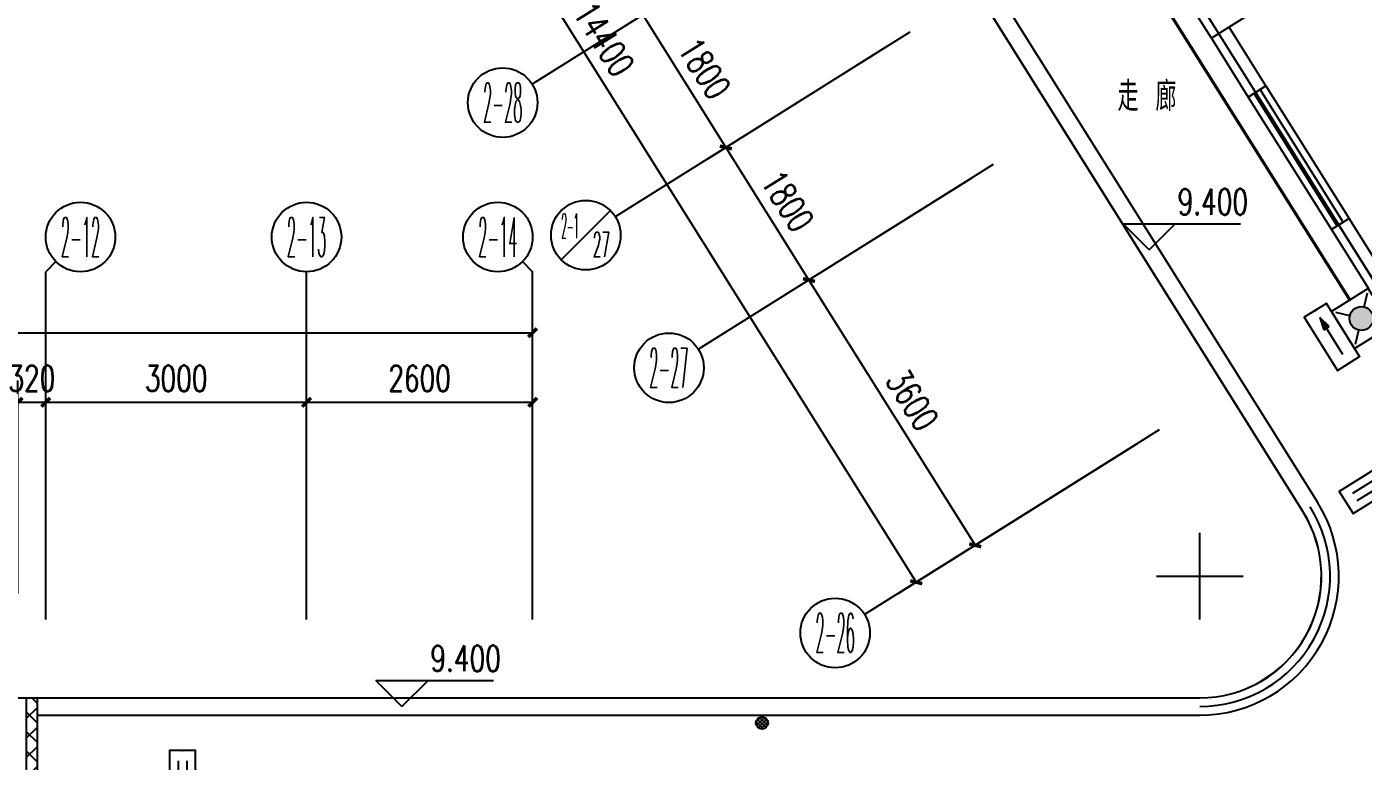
# Model space of a CAD drawing. Extents: x -9422388 to 15610651, y -1992469 to 953794.
# Drawn here: x -2726301 to -2710929, y -276364 to -267915 of the extents above; entities that cross this region are included whole.
import ezdxf
from ezdxf.enums import TextEntityAlignment as Align

# ---------------------------------------------------------------- set-up
doc = ezdxf.new("R2010")
doc.units = 0
doc.header["$LTSCALE"] = 1000
doc.linetypes.add('DASH', pattern=[0.35, 0.25, -0.1])
for name, color, linetype in [('AXIS_TEXT', 7, 'Continuous'), ('EQUIP-应急', 3, 'Continuous'), ('WIRE-应急', 1, 'DASH')]:
    doc.layers.add(name, color=color, linetype=linetype)
doc.styles.add('_TCH_AXIS', font='COMPLEX', dxfattribs={"bigfont": 'GBCBIG'})
doc.styles.add('_TCH_DIM', font='SIMPLEX', dxfattribs={"bigfont": 'GBCBIG'})
doc.styles.add('_TCH_DIM_T3', font='SIMPLEX', dxfattribs={"width": 0.705882, "bigfont": 'GBCBIG'})
doc.styles.add('_TEL_DIM', font='SIMPLEX', dxfattribs={"width": 0.8, "height": 3.5, "bigfont": 'HZTXT'})
doc.styles.add('COMPLEX', font='COMPLEX')
doc.dimstyles.new('_TCH_ARCH&&100', dxfattribs={"dimtxt": 297.5, "dimasz": 100, "dimexe": 250, "dimexo": 300, "dimgap": 126.25, "dimtad": 1, "dimdec": 0, "dimzin": 0, "dimdsep": 46, "dimtxsty": '_TCH_DIM_T3', "dimblk": 'ARCHTICK', "dimcen": 0.09, "dimclrt": 7, "dimazin": 2, "dimtfac": 1, "dimtdec": 0, "dimtix": 1, "dimtmove": 2, "dimatfit": 3, "dimfxl": 0, "dimtolj": 1, "dimtzin": 0, "dimarcsym": 0})

# ---------------------------------------------------------------- blocks, each defined once
blk = doc.blocks.new('_ArchTick')
at = {"color": 0, "linetype": 'ByBlock', "const_width": 0.4}
blk.add_lwpolyline([(-0.5, -0.5), (0.5, 0.5)], dxfattribs=at)
blk = doc.blocks.new('*D2909')
at = {"color": 0, "lineweight": -2, "transparency": 16777216}
for p, q in [((1579630, -187593), (1579630, -184343)), ((1628750, -187593), (1628750, -184343)), ((1579630, -184593), (1628750, -184593))]:
    blk.add_line(p, q, dxfattribs=at)
at = {"layer": 'Defpoints', "color": 0, "transparency": 16777216}
for p in [(1628750, -184593), (1579630, -187893), (1628750, -187893)]:
    blk.add_point(p, dxfattribs=at)
at = {"color": 0, "lineweight": -2, "transparency": 16777216, "xscale": 100, "yscale": 100, "zscale": 100, "rotation": 180}
blk.add_blockref('_ArchTick', (1579630, -184593), dxfattribs=at)
at = {"color": 0, "lineweight": -2, "transparency": 16777216, "xscale": 100, "yscale": 100, "zscale": 100}
blk.add_blockref('_ArchTick', (1628750, -184593), dxfattribs=at)
at = {"color": 7, "transparency": 16777216, "insert": (1604190, -184318), "char_height": 297.5, "attachment_point": 5, "style": '_TCH_DIM_T3'}
blk.add_mtext('\\A1;49120', dxfattribs=at)
blk = doc.blocks.new('*D2925')
at = {"color": 0, "lineweight": -2, "transparency": 16777216}
for p, q in [((1622830, -187593), (1622830, -185143)), ((1623150, -187593), (1623150, -185143)), ((1622830, -185393), (1622730, -185393)), ((1622830, -185393), (1623150, -185393)), ((1623150, -185393), (1623250, -185393))]:
    blk.add_line(p, q, dxfattribs=at)
at = {"layer": 'Defpoints', "color": 0, "transparency": 16777216}
for p in [(1623150, -185393), (1622830, -187893), (1623150, -187893)]:
    blk.add_point(p, dxfattribs=at)
at = {"color": 0, "lineweight": -2, "transparency": 16777216, "xscale": 100, "yscale": 100, "zscale": 100}
blk.add_blockref('_ArchTick', (1622830, -185393), dxfattribs=at)
at = {"color": 0, "lineweight": -2, "transparency": 16777216, "xscale": 100, "yscale": 100, "zscale": 100, "rotation": 180}
blk.add_blockref('_ArchTick', (1623150, -185393), dxfattribs=at)
at = {"color": 7, "transparency": 16777216, "insert": (1622990, -185118), "char_height": 297.5, "attachment_point": 5, "style": '_TCH_DIM_T3'}
blk.add_mtext('\\A1;320', dxfattribs=at)
blk = doc.blocks.new('*D2926')
at = {"color": 0, "lineweight": -2, "transparency": 16777216}
for p, q in [((1623150, -187593), (1623150, -185143)), ((1626150, -187593), (1626150, -185143)), ((1623150, -185393), (1626150, -185393))]:
    blk.add_line(p, q, dxfattribs=at)
at = {"layer": 'Defpoints', "color": 0, "transparency": 16777216}
for p in [(1626150, -185393), (1623150, -187893), (1626150, -187893)]:
    blk.add_point(p, dxfattribs=at)
at = {"color": 0, "lineweight": -2, "transparency": 16777216, "xscale": 100, "yscale": 100, "zscale": 100, "rotation": 180}
blk.add_blockref('_ArchTick', (1623150, -185393), dxfattribs=at)
at = {"color": 0, "lineweight": -2, "transparency": 16777216, "xscale": 100, "yscale": 100, "zscale": 100}
blk.add_blockref('_ArchTick', (1626150, -185393), dxfattribs=at)
at = {"color": 7, "transparency": 16777216, "insert": (1624650, -185118), "char_height": 297.5, "attachment_point": 5, "style": '_TCH_DIM_T3'}
blk.add_mtext('\\A1;3000', dxfattribs=at)
blk = doc.blocks.new('*D2927')
at = {"color": 0, "lineweight": -2, "transparency": 16777216}
for p, q in [((1626150, -187593), (1626150, -185143)), ((1628750, -187593), (1628750, -185143)), ((1626150, -185393), (1628750, -185393))]:
    blk.add_line(p, q, dxfattribs=at)
at = {"layer": 'Defpoints', "color": 0, "transparency": 16777216}
for p in [(1628750, -185393), (1626150, -187893), (1628750, -187893)]:
    blk.add_point(p, dxfattribs=at)
at = {"color": 0, "lineweight": -2, "transparency": 16777216, "xscale": 100, "yscale": 100, "zscale": 100, "rotation": 180}
blk.add_blockref('_ArchTick', (1626150, -185393), dxfattribs=at)
at = {"color": 0, "lineweight": -2, "transparency": 16777216, "xscale": 100, "yscale": 100, "zscale": 100}
blk.add_blockref('_ArchTick', (1628750, -185393), dxfattribs=at)
at = {"color": 7, "transparency": 16777216, "insert": (1627450, -185118), "char_height": 297.5, "attachment_point": 5, "style": '_TCH_DIM_T3'}
blk.add_mtext('\\A1;2600', dxfattribs=at)
blk = doc.blocks.new('*D2953')
at = {"color": 0, "lineweight": -2, "transparency": 16777216}
for p, q in [((1628056, -173668), (1625302, -175394)), ((1625514, -175261), (1633162, -187463)), ((1635704, -185870), (1632950, -187596))]:
    blk.add_line(p, q, dxfattribs=at)
at = {"layer": 'Defpoints', "color": 0, "transparency": 16777216}
for p in [(1628310, -173509), (1635958, -185710), (1633162, -187463)]:
    blk.add_point(p, dxfattribs=at)
at = {"color": 0, "lineweight": -2, "transparency": 16777216, "xscale": 100, "yscale": 100, "zscale": 100}
for p, rotation in [((1625514, -175261), 122.0782976762229), ((1633162, -187463), 302.0782976762229)]:
    blk.add_blockref('_ArchTick', p, dxfattribs=dict(at, rotation=rotation))
at = {"color": 7, "transparency": 16777216, "insert": (1629571, -181216), "char_height": 297.5, "attachment_point": 5, "rotation": 302.0783, "style": '_TCH_DIM_T3'}
blk.add_mtext('\\A1;14400', dxfattribs=at)
blk = doc.blocks.new('*D2954')
at = {"color": 0, "lineweight": -2, "transparency": 16777216}
for p, q in [((1633792, -182819), (1631716, -184120)), ((1631928, -183987), (1633840, -187038)), ((1635704, -185870), (1633628, -187171))]:
    blk.add_line(p, q, dxfattribs=at)
at = {"layer": 'Defpoints', "color": 0, "transparency": 16777216}
for p in [(1634046, -182660), (1635958, -185710), (1633840, -187038)]:
    blk.add_point(p, dxfattribs=at)
at = {"color": 0, "lineweight": -2, "transparency": 16777216, "xscale": 100, "yscale": 100, "zscale": 100}
for p, rotation in [((1631928, -183987), 122.078297676224), ((1633840, -187038), 302.078297676224)]:
    blk.add_blockref('_ArchTick', p, dxfattribs=dict(at, rotation=rotation))
at = {"color": 7, "transparency": 16777216, "insert": (1633117, -185367), "char_height": 297.5, "attachment_point": 5, "rotation": 302.0783, "style": '_TCH_DIM_T3'}
blk.add_mtext('\\A1;3600', dxfattribs=at)
blk = doc.blocks.new('*D2955')
at = {"color": 0, "lineweight": -2, "transparency": 16777216}
for p, q in [((1632836, -181294), (1630760, -182595)), ((1630972, -182462), (1631928, -183987)), ((1633792, -182819), (1631716, -184120))]:
    blk.add_line(p, q, dxfattribs=at)
at = {"layer": 'Defpoints', "color": 0, "transparency": 16777216}
for p in [(1633090, -181134), (1634046, -182660), (1631928, -183987)]:
    blk.add_point(p, dxfattribs=at)
at = {"color": 0, "lineweight": -2, "transparency": 16777216, "xscale": 100, "yscale": 100, "zscale": 100}
for p, rotation in [((1630972, -182462), 122.0782976762223), ((1631928, -183987), 302.0782976762223)]:
    blk.add_blockref('_ArchTick', p, dxfattribs=dict(at, rotation=rotation))
at = {"color": 7, "transparency": 16777216, "insert": (1631683, -183079), "char_height": 297.5, "attachment_point": 5, "rotation": 302.0783, "style": '_TCH_DIM_T3'}
blk.add_mtext('\\A1;1800', dxfattribs=at)
blk = doc.blocks.new('*D2956')
at = {"color": 0, "lineweight": -2, "transparency": 16777216}
for p, q in [((1631880, -179769), (1629804, -181070)), ((1630016, -180937), (1630972, -182462)), ((1632836, -181294), (1630760, -182595))]:
    blk.add_line(p, q, dxfattribs=at)
at = {"layer": 'Defpoints', "color": 0, "transparency": 16777216}
for p in [(1632134, -179609), (1633090, -181134), (1630972, -182462)]:
    blk.add_point(p, dxfattribs=at)
at = {"color": 0, "lineweight": -2, "transparency": 16777216, "xscale": 100, "yscale": 100, "zscale": 100}
for p, rotation in [((1630016, -180937), 122.0782976762197), ((1630972, -182462), 302.0782976762197)]:
    blk.add_blockref('_ArchTick', p, dxfattribs=dict(at, rotation=rotation))
at = {"color": 7, "transparency": 16777216, "insert": (1630727, -181553), "char_height": 297.5, "attachment_point": 5, "rotation": 302.0783, "style": '_TCH_DIM_T3'}
blk.add_mtext('\\A1;1800', dxfattribs=at)
blk = doc.blocks.new('_AXISO')
at = {"color": 0}
blk.add_circle((0, 0), 0.5, dxfattribs=at)
at = {"layer": 'AXIS_TEXT', "color": 0, "style": 'COMPLEX', "width": 1.041667}
blk.add_attdef('A', text='', height=0.56, dxfattribs=at).set_placement((-0.25, -0.28), (0.25, -0.28), align=Align.FIT)
blk = doc.blocks.new('$equip$00002604')
blk.add_hatch(color=256).paths.add_polyline_path([(0.275, 0.5, 1), (-0.274, 0.5, 1)])
for p, q in [((-0.429, 0.929), (-0.194, 0.694)), ((0.194, 0.694), (0.429, 0.929)), ((-0.429, 0.071), (-0.194, 0.306)), ((0.194, 0.306), (0.429, 0.071))]:
    blk.add_line(p, q)
at = {"const_width": 0.04}
blk.add_lwpolyline([(-0.5, 1), (-0.5, 0), (0.5, 0), (0.5, 1), (-0.5, 1), (-0.5, 0)], dxfattribs=at)
blk.add_lwpolyline([(-0.5, 1), (-0.5, 0), (0.5, 0), (0.5, 1)], close=True)
blk.add_circle((0, 0.5), 0.275)
for p in [(0, 1), (-0.5, 0.5), (0.5, 0.5), (0, 0)]:
    blk.add_point(p)
at = {"color": 7, "style": '_TEL_DIM', "flags": 1}
blk.add_attdef('A', text='', height=0.000025, dxfattribs=at).set_placement((0, 0), align=Align.MIDDLE_CENTER)
blk = doc.blocks.new('$equip$00002540')
blk.add_hatch(color=256).paths.add_polyline_path([(0.24, 0.372), (0.24, 0.228), (0.528, 0.3)])
for p, q in [((-0.72, 0.6), (-0.72, 0)), ((0.72, 0.6), (-0.72, 0.6)), ((0.24, 0.372), (0.24, 0.228)), ((0.528, 0.3), (0.24, 0.372)), ((0.72, 0), (0.72, 0.6)), ((-0.72, 0), (0.72, 0)), ((0.24, 0.228), (0.528, 0.3))]:
    blk.add_line(p, q)
at = {"color": 7}
blk.add_line((-0.48, 0.3), (0.48, 0.3), dxfattribs=at)
at = {"const_width": 0.04}
blk.add_lwpolyline([(-0.72, 0.6), (-0.72, 0), (0.72, 0), (0.72, 0.6), (-0.72, 0.6), (-0.72, 0)], dxfattribs=at)
for p in [(0, 0.6), (-0.72, 0.3), (0, 0), (0.72, 0.3)]:
    blk.add_point(p)
at = {"color": 7, "style": '_TEL_DIM', "flags": 1}
blk.add_attdef('A', text='', height=0.00002, dxfattribs=at).set_placement((0, 0), align=Align.MIDDLE_CENTER)
blk = doc.blocks.new('$equip$00003170')
for points in [[(0.24, 0.472), (0.24, 0.328), (0.528, 0.4)], [(0.24, 0.272), (0.24, 0.128), (0.528, 0.2)]]:
    blk.add_hatch(color=256).paths.add_polyline_path(points)
for p, q in [((0.72, 0.6), (-0.72, 0.6)), ((-0.72, 0.6), (-0.72, 0)), ((0.528, 0.4), (0.24, 0.472)), ((0.24, 0.472), (0.24, 0.328)), ((0.24, 0.328), (0.528, 0.4)), ((0.72, 0), (0.72, 0.6)), ((-0.72, 0), (0.72, 0)), ((0.528, 0.2), (0.24, 0.272)), ((0.24, 0.272), (0.24, 0.128)), ((0.24, 0.128), (0.528, 0.2))]:
    blk.add_line(p, q)
at = {"color": 7}
for p, q in [((-0.48, 0.4), (0.48, 0.4)), ((-0.48, 0.2), (0.48, 0.2))]:
    blk.add_line(p, q, dxfattribs=at)
at = {"const_width": 0.04}
blk.add_lwpolyline([(-0.72, 0.6), (-0.72, 0), (0.72, 0), (0.72, 0.6), (-0.72, 0.6), (-0.72, 0)], dxfattribs=at)
for p in [(0, 0.6), (-0.72, 0.3), (0, 0), (0.72, 0.3)]:
    blk.add_point(p)
at = {"color": 7, "style": '_TEL_DIM', "flags": 1}
for tag in ['A', 'REMARK']:
    blk.add_attdef(tag, text='', height=0.00002, dxfattribs=at).set_placement((0, 0), align=Align.MIDDLE_CENTER)
blk = doc.blocks.new('542523')
h = blk.add_hatch()
h.set_pattern_fill('ANSI37', color=8, scale=100)
h.set_pattern_definition([(45, (1001436.12, 205282.17), (-112.2532, 112.2532), []), (135, (1001436.12, 205282.17), (-112.2532, -112.2532), [])])
h.paths.add_polyline_path([(1622929.8, -188792.5), (1623049.8, -188792.5), (1623049.8, -199192.6), (1622929.8, -199192.6)])
h = blk.add_hatch()
h.set_pattern_fill('ANSI37', color=8, scale=20)
h.set_pattern_definition([(45, (577080.12, 194922.9), (-22.4506403, 22.4506403), []), (135, (577080.12, 194922.9), (-22.4506403, -22.4506403), [])])
edge = h.paths.add_edge_path()
edge.add_arc((1631387.6, -189081.7), 70, 0, 360)
at = {"color": 8}
for p, q in [((1630799.1, -171830.5), (1641151.3, -188347.3)), ((1637608.5, -186649), (1629019.7, -172945.8)), ((1629019.7, -172945.8), (1637608.5, -186649)), ((1629295.4, -173009), (1637777.9, -186542.8)), ((1636556.2, -181204.2), (1635494, -179509.6)), ((1632134, -179609.2), (1628744.7, -181733.5)), ((1638420.3, -180035.8), (1636556.2, -181204.2)), ((1637184.4, -181754.6), (1636759.5, -181076.7)), ((1633089.9, -181134.4), (1629700.6, -183258.7)), ((1636556.2, -181204.2), (1636981, -181882.1)), ((1636981, -181882.1), (1637184.4, -181754.6)), ((1634045.8, -182659.6), (1630656.5, -184783.9)), ((1629078.8, -183754), (1629644.5, -183188.3)), ((1635841, -183640.7), (1635541, -183340.7)), ((1635541, -183340.7), (1636891.9, -183340.7)), ((1635841, -183640.7), (1636141, -183340.7)), ((1638140.3, -183279.8), (1637937, -183407.2)), ((1638565.2, -183957.6), (1638140.3, -183279.8)), ((1637937, -183407.2), (1638361.8, -184085.1)), ((1623267, -183775.4), (1623149.8, -183892.6)), ((1628632.7, -183775.4), (1628749.8, -183892.6)), ((1623149.8, -187892.6), (1623149.8, -183892.6)), ((1626149.8, -187892.6), (1626149.8, -183892.6)), ((1628749.8, -187892.6), (1628749.8, -183892.6)), ((1635957.7, -185710), (1632568.4, -187834.3)), ((1627247.2, -188892.6), (1626947.2, -188592.6)), ((1626947.2, -188592.6), (1628298.2, -188592.6)), ((1627247.2, -188892.6), (1627547.2, -188592.6)), ((1593929.8, -188792.6), (1636422.2, -188792.5)), ((1623049.8, -188792.5), (1636422.2, -188792.5)), ((1623049.8, -188792.5), (1623049.8, -188992.5)), ((1623049.8, -188992.5), (1636422.2, -188992.5))]:
    blk.add_line(p, q, dxfattribs=at)
at = {"color": 8, "extrusion": (0, 0, -1)}
for p, q in [((1637184.4, -181754.6), (1636981, -181882.1)), ((1638004.8, -183364.8), (1637048.8, -181839.6)), ((1638072.5, -183322.3), (1637116.6, -181797.1)), ((1637184.4, -181754.6), (1638140.3, -183279.8)), ((1636981, -181882.1), (1637937, -183407.2)), ((1638140.3, -183279.8), (1637937, -183407.2))]:
    blk.add_line(p, q, dxfattribs=at)
at = {"color": 8}
for points in [[(1593929.8, -190892.6), (1593929.8, -198492.6), (1646508.8, -198492.6), (1651184.3, -190044.2), (1637238.7, -167794.3), (1630799.1, -171830.5), (1641151.3, -188347.3), (1639742.7, -190892.6)], [(1622929.8, -188792.5), (1623049.8, -188792.5), (1623049.8, -199192.6), (1622929.8, -199192.6)]]:
    blk.add_lwpolyline(points, close=True, dxfattribs=at)
for points in [[(1636423.5, -187893.2), (1636423.5, -186893.2)], [(1635923.5, -187393.2), (1636923.5, -187393.2)]]:
    blk.add_lwpolyline(points, dxfattribs=at)
for centre, radius in [((1629361.7, -183471.2), 400), ((1631387.6, -189081.7), 70)]:
    blk.add_circle(centre, radius, dxfattribs=at)
for centre, radius, start, end in [((1636422.2, -187392.5), 1600, 270.00004, 32.0783), ((1636422.2, -187392.6), 1500, 270, 32.0783), ((1636425, -187394.1), 1398.5, 269.8879, 32.19088), ((1636422.2, -187392.5), 1400, 270.00004, 32.0783)]:
    blk.add_arc(centre, radius, start, end, dxfattribs=at)
ref = blk.add_blockref('_AXISO', (1628405.7, -181946), dxfattribs=dict(at, xscale=800, yscale=800, zscale=800))
ref.add_attrib('A', '2-28', dxfattribs={"layer": 'AXIS_TEXT', "color": 8, "height": 452.55, "style": '_TCH_AXIS', "width": 0.2625}).set_placement((1628179.5, -182172.2), (1628632, -182172.2), align=Align.FIT)
ref = blk.add_blockref('_AXISO', (1623549.8, -183492.6), dxfattribs=dict(at, xscale=800, yscale=800, zscale=800))
ref.add_attrib('A', '2-12', dxfattribs={"layer": 'AXIS_TEXT', "color": 8, "height": 452.55, "style": '_TCH_AXIS', "width": 0.28}).set_placement((1623323.5, -183718.8), (1623776.1, -183718.8), align=Align.FIT)
ref = blk.add_blockref('_AXISO', (1626149.8, -183492.6), dxfattribs=dict(at, xscale=800, yscale=800, zscale=800))
ref.add_attrib('A', '2-13', dxfattribs={"layer": 'AXIS_TEXT', "color": 8, "height": 452.55, "style": '_TCH_AXIS', "width": 0.28}).set_placement((1625923.5, -183718.8), (1626376.1, -183718.8), align=Align.FIT)
ref = blk.add_blockref('_AXISO', (1628349.8, -183492.6), dxfattribs=dict(at, xscale=800, yscale=800, zscale=800))
ref.add_attrib('A', '2-14', dxfattribs={"layer": 'AXIS_TEXT', "color": 8, "height": 452.55, "style": '_TCH_AXIS', "width": 0.272727}).set_placement((1628123.5, -183718.8), (1628576.1, -183718.8), align=Align.FIT)
ref = blk.add_blockref('_AXISO', (1630317.6, -184996.3), dxfattribs=dict(at, xscale=800, yscale=800, zscale=800))
ref.add_attrib('A', '2-27', dxfattribs={"layer": 'AXIS_TEXT', "color": 8, "height": 452.55, "style": '_TCH_AXIS', "width": 0.2625}).set_placement((1630091.3, -185222.6), (1630543.9, -185222.6), align=Align.FIT)
ref = blk.add_blockref('_AXISO', (1632229.5, -188046.7), dxfattribs=dict(at, xscale=800, yscale=800, zscale=800))
ref.add_attrib('A', '2-26', dxfattribs={"layer": 'AXIS_TEXT', "color": 8, "height": 452.55, "style": '_TCH_AXIS', "width": 0.2625}).set_placement((1632003.2, -188273), (1632455.8, -188273), align=Align.FIT)
at = {"color": 8, "style": '_TCH_DIM'}
for s, p in [('走', (1635476.9, -182043.2)), ('廊', (1635912.7, -182043.2))]:
    blk.add_text(s, height=337.6, dxfattribs=at).set_placement(p)
at = {"color": 8, "style": '_TCH_DIM', "width": 0.705882}
for p in [(1636168, -183235.7), (1627574.3, -188487.6)]:
    blk.add_text('9.400', height=297.5, dxfattribs=at).set_placement(p)
at = {"layer": 'AXIS_TEXT', "color": 7, "style": '_TCH_AXIS'}
for s, width, p, p2 in [('2-1', 0.266804, (1629081.7, -183506.9), (1629281.7, -183506.9)), ('27', 0.431594, (1629441.7, -183721.6), (1629641.7, -183721.6))]:
    blk.add_text(s, height=286.22, dxfattribs=dict(at, width=width)).set_placement(p, p2, align=Align.FIT)
at = {"color": 8}
for p1, p2, distance, picture, middle in [((1628310.2, -173508.5), (1635957.9, -185710.2), -3300, '*D2953', (1629570.9, -181215.9)), ((1632134, -179609.2), (1633089.9, -181134.4), -2500, '*D2956', (1630726.6, -181553.5)), ((1633089.9, -181134.4), (1634045.8, -182659.6), -2500, '*D2955', (1631682.6, -183078.6)), ((1634045.8, -182659.6), (1635957.9, -185710.2), -2500, '*D2954', (1633116.5, -185366.5)), ((1579629.8, -187892.6), (1628749.8, -187892.6), 3300, '*D2909', (1604189.8, -184317.6)), ((1622829.8, -187892.6), (1623149.8, -187892.6), 2500, '*D2925', (1622989.8, -185117.6)), ((1623149.8, -187892.6), (1626149.8, -187892.6), 2500, '*D2926', (1624649.8, -185117.6)), ((1626149.8, -187892.6), (1628749.8, -187892.6), 2500, '*D2927', (1627449.8, -185117.6))]:
    dim = blk.add_aligned_dim(p1=p1, p2=p2, distance=distance, dimstyle='_TCH_ARCH&&100', dxfattribs=at)
    dim.commit()
    dim.dimension.update_dxf_attribs({"geometry": picture, "text_midpoint": middle})

msp = doc.modelspace()

# ---------------------------------------------------------------- linework, layer by layer
at = {"layer": 'WIRE-应急', "linetype": 'DASH', "const_width": 35}
msp.add_lwpolyline([(-2714806.41402, -265130.91502), (-2711082.62659, -271058.75782)], dxfattribs=at)

# ---------------------------------------------------------------- block references
msp.add_blockref('542523', (-4349232.37506, -86841.94189))
at = {"layer": 'EQUIP-应急'}
for name, p, xscale, yscale, zscale, rotation in [('$equip$00002604', (-2710738.12696, -271138.29069), 500, 500, 500, 122.0000000000046), ('$equip$00002540', (-2711162.15879, -271403.24966), 500, 500, 500, 122.0000000000046), ('$equip$00003170', (-2710740.74002, -273323.43436), 499.9999999999999, 499.9999999999999, 499.9999999999999, 32.00000000000313), ('$equip$00003170', (-2724660.0711, -276599.40447), 500, 500, 500, 270)]:
    msp.add_blockref(name, p, dxfattribs=dict(at, xscale=xscale, yscale=yscale, zscale=zscale, rotation=rotation))

doc.saveas('drawing.dxf')
